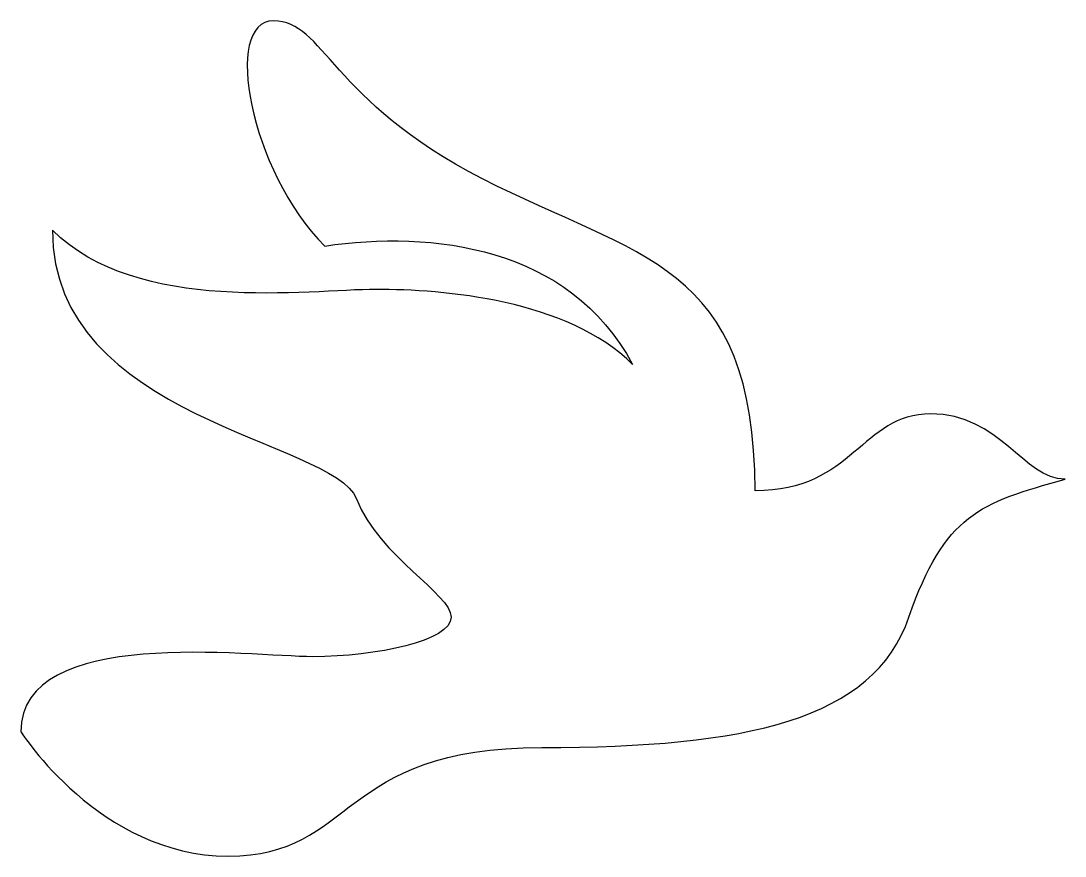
# Model space of a CAD drawing. Header units: centimetres. Extents: x -0.89 to 0.89, y -0.71 to 0.71.
import ezdxf

# ---------------------------------------------------------------- set-up
doc = ezdxf.new("R2010")
doc.units = ezdxf.units.CM
doc.header["$MEASUREMENT"] = 0
doc.layers.add('Layer 1', color=7, linetype='Continuous')

msp = doc.modelspace()

# ---------------------------------------------------------------- linework, layer by layer
at = {"layer": 'Layer 1', "color": 254}
msp.add_open_spline([(-0.8922, -0.50083), (-0.8922, -0.31872), (-0.50099, -0.37264), (-0.39312, -0.37264), (-0.39312, -0.37264), (-0.2852, -0.37264), (-0.15703, -0.34568), (-0.15703, -0.3052), (-0.15703, -0.3052), (-0.15703, -0.26477), (-0.27842, -0.20405), (-0.31893, -0.10287), (-0.31893, -0.10287), (-0.35938, -0.00175), (-0.83825, 0.03201), (-0.83825, 0.35579), (-0.83825, 0.35579), (-0.69326, 0.21077), (-0.39986, 0.25461), (-0.28519, 0.25461), (-0.28519, 0.25461), (-0.17055, 0.25461), (0.04191, 0.23773), (0.1532, 0.12647), (0.1532, 0.12647), (0.04528, 0.32877), (-0.19078, 0.35578), (-0.3729, 0.32877), (-0.3729, 0.32877), (-0.50104, 0.45694), (-0.54822, 0.71326), (-0.46056, 0.71326), (-0.46056, 0.71326), (-0.3729, 0.71326), (-0.36616, 0.57838), (-0.10311, 0.44352), (-0.10311, 0.44352), (0.15994, 0.30858), (0.36232, 0.30184), (0.36232, -0.08938), (0.36232, -0.08938), (0.53094, -0.08938), (0.54441, 0.04214), (0.66246, 0.04214), (0.66246, 0.04214), (0.78051, 0.04214), (0.82177, -0.06957), (0.89222, -0.06957), (0.89222, -0.06957), (0.74678, -0.10963), (0.68611, -0.12984), (0.62536, -0.30521), (0.62536, -0.30521), (0.56466, -0.4806), (0.34882, -0.52783), (-0.00191, -0.52783), (-0.00191, -0.52783), (-0.35267, -0.52783), (-0.31891, -0.71328), (-0.53811, -0.71328), (-0.53811, -0.71328), (-0.75732, -0.71326), (-0.8922, -0.50083), (-0.8922, -0.50083)], degree=3, knots=[0, 0, 0, 0, 0.0588235, 0.0588235, 0.0588235, 0.0588235, 0.1176471, 0.1176471, 0.1176471, 0.1176471, 0.1764706, 0.1764706, 0.1764706, 0.1764706, 0.2352941, 0.2352941, 0.2352941, 0.2352941, 0.2941176, 0.2941176, 0.2941176, 0.2941176, 0.3529412, 0.3529412, 0.3529412, 0.3529412, 0.4117647, 0.4117647, 0.4117647, 0.4117647, 0.4705882, 0.4705882, 0.4705882, 0.4705882, 0.5294118, 0.5294118, 0.5294118, 0.5294118, 0.5882353, 0.5882353, 0.5882353, 0.5882353, 0.6470588, 0.6470588, 0.6470588, 0.6470588, 0.7058824, 0.7058824, 0.7058824, 0.7058824, 0.7647059, 0.7647059, 0.7647059, 0.7647059, 0.8235294, 0.8235294, 0.8235294, 0.8235294, 0.8823529, 0.8823529, 0.8823529, 0.8823529, 1, 1, 1, 1], dxfattribs=at)

doc.saveas('drawing.dxf')
